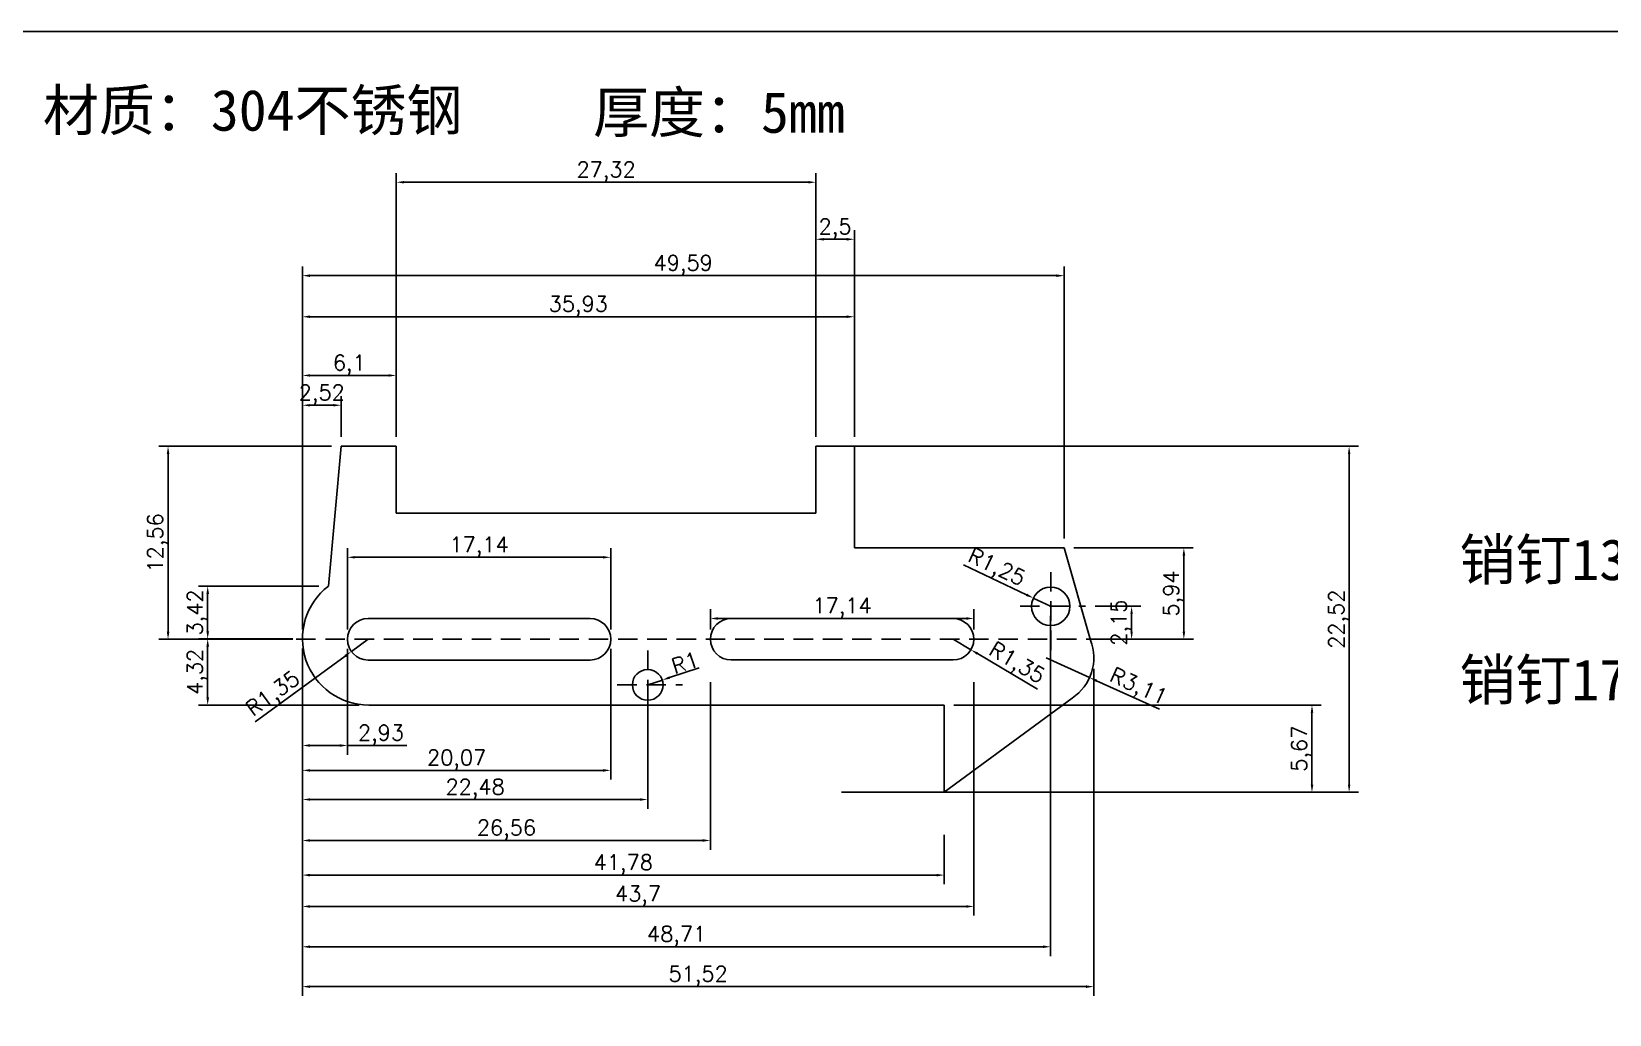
# Model space of a CAD drawing. Header units: millimetres. Extents: x 6817 to 10425, y -2870 to -164.
# Drawn here: x 10164.2 to 10267, y -359.3 to -295.3 of the extents above; entities that cross this region are included whole.
import ezdxf

# ---------------------------------------------------------------- set-up
doc = ezdxf.new("R2010")
doc.units = ezdxf.units.MM
doc.linetypes.add('HIDDEN', pattern=[9.525, 6.35, -3.175])
doc.layers.add('图层2', color=108, linetype='Continuous')
doc.styles.get("Standard").update_dxf_attribs({"font": 'txt', "bigfont": 'gbcbig.shx'})
doc.dimstyles.new('ISO-25', dxfattribs={"dimtxt": 1, "dimasz": 0.5, "dimexe": 0.6, "dimexo": 0.625, "dimgap": 0.1, "dimtad": 1, "dimtxsty": 'Standard', "dimcen": 2.5, "dimadec": 0, "dimazin": 0, "dimtfac": 1, "dimtmove": 0, "dimatfit": 3, "dimfxl": 1, "dimarcsym": 0})

# ---------------------------------------------------------------- blocks, each defined once
blk = doc.blocks.new('*D636')
at = {"layer": 'Defpoints', "color": 0, "linetype": 'ByBlock', "transparency": 16777216}
for p in [(10204.36, -337.89), (10205.31, -337.57)]:
    blk.add_point(p, dxfattribs=at)
at = {"layer": '图层2', "color": 0, "linetype": 'ByBlock', "lineweight": -2, "transparency": 16777216}
for p, q in [((10207.71, -336.77), (10205.78, -337.41)), ((10204.36, -337.89), (10205.31, -337.57))]:
    blk.add_line(p, q, dxfattribs=at)
at = {"layer": '图层2', "color": 0, "linetype": 'ByBlock', "transparency": 16777216}
blk.add_solid([(10205.76, -337.33), (10205.81, -337.49), (10205.31, -337.57)], dxfattribs=at)
at = {"layer": '图层2', "color": 0, "linetype": 'ByBlock', "transparency": 16777216, "insert": (10206.79, -336.45), "char_height": 1, "attachment_point": 5, "rotation": 18.3594}
blk.add_mtext('R1', dxfattribs=at)
blk = doc.blocks.new('*D637')
at = {"layer": 'Defpoints', "color": 0, "linetype": 'ByBlock', "transparency": 16777216}
for p in [(10229.46, -332.23), (10230.59, -332.77)]:
    blk.add_point(p, dxfattribs=at)
at = {"layer": '图层2', "color": 0, "linetype": 'ByBlock', "lineweight": -2, "transparency": 16777216}
for p, q in [((10224.92, -330.07), (10229.01, -332.02)), ((10230.59, -332.77), (10229.46, -332.23))]:
    blk.add_line(p, q, dxfattribs=at)
at = {"layer": '图层2', "color": 0, "linetype": 'ByBlock', "transparency": 16777216}
blk.add_solid([(10229.05, -331.94), (10228.98, -332.1), (10229.46, -332.23)], dxfattribs=at)
at = {"layer": '图层2', "color": 0, "linetype": 'ByBlock', "transparency": 16777216, "insert": (10227.03, -330.32), "char_height": 1, "attachment_point": 5, "rotation": 334.5583}
blk.add_mtext('R1,25', dxfattribs=at)
blk = doc.blocks.new('*D638')
at = {"layer": 'Defpoints', "color": 0, "linetype": 'ByBlock', "transparency": 16777216}
for p in [(10185.07, -335.71), (10186.16, -334.92)]:
    blk.add_point(p, dxfattribs=at)
at = {"layer": '图层2', "color": 0, "linetype": 'ByBlock', "lineweight": -2, "transparency": 16777216}
for p, q in [((10186.16, -334.92), (10185.07, -335.71)), ((10178.8, -340.29), (10184.67, -336.01))]:
    blk.add_line(p, q, dxfattribs=at)
at = {"layer": '图层2', "color": 0, "linetype": 'ByBlock', "transparency": 16777216}
blk.add_solid([(10184.62, -335.94), (10184.71, -336.08), (10185.07, -335.71)], dxfattribs=at)
at = {"layer": '图层2', "color": 0, "linetype": 'ByBlock', "transparency": 16777216, "insert": (10180.03, -338.55), "char_height": 1, "attachment_point": 5, "rotation": 36.1567}
blk.add_mtext('R1,35', dxfattribs=at)
blk = doc.blocks.new('*D639')
at = {"layer": 'Defpoints', "color": 0, "linetype": 'ByBlock', "transparency": 16777216}
for p in [(10224.24, -334.91), (10225.4, -335.6)]:
    blk.add_point(p, dxfattribs=at)
at = {"layer": '图层2', "color": 0, "linetype": 'ByBlock', "lineweight": -2, "transparency": 16777216}
for p, q in [((10224.24, -334.91), (10225.4, -335.6)), ((10229.73, -338.16), (10225.83, -335.85))]:
    blk.add_line(p, q, dxfattribs=at)
at = {"layer": '图层2', "color": 0, "linetype": 'ByBlock', "transparency": 16777216}
blk.add_solid([(10225.87, -335.78), (10225.79, -335.93), (10225.4, -335.6)], dxfattribs=at)
at = {"layer": '图层2', "color": 0, "linetype": 'ByBlock', "transparency": 16777216, "insert": (10228.34, -336.55), "char_height": 1, "attachment_point": 5, "rotation": 329.4399}
blk.add_mtext('R1,35', dxfattribs=at)
blk = doc.blocks.new('*D640')
at = {"layer": 'Defpoints', "color": 0, "linetype": 'ByBlock', "transparency": 16777216}
for p in [(10230.29, -336.13), (10233.12, -337.41)]:
    blk.add_point(p, dxfattribs=at)
at = {"layer": '图层2', "color": 0, "linetype": 'ByBlock', "lineweight": -2, "transparency": 16777216}
for p, q in [((10230.29, -336.13), (10233.12, -337.41)), ((10237.68, -339.47), (10233.58, -337.62))]:
    blk.add_line(p, q, dxfattribs=at)
at = {"layer": '图层2', "color": 0, "linetype": 'ByBlock', "transparency": 16777216}
blk.add_solid([(10233.61, -337.54), (10233.55, -337.7), (10233.12, -337.41)], dxfattribs=at)
at = {"layer": '图层2', "color": 0, "linetype": 'ByBlock', "transparency": 16777216, "insert": (10236.27, -338.09), "char_height": 1, "attachment_point": 5, "rotation": 335.6785}
blk.add_mtext('R3,11', dxfattribs=at)
blk = doc.blocks.new('*D1020')
at = {"layer": 'Defpoints', "color": 0, "linetype": 'ByBlock', "transparency": 16777216}
for p in [(10181.88, -334.89), (10184.81, -334.92), (10184.81, -341.83)]:
    blk.add_point(p, dxfattribs=at)
at = {"layer": '图层2', "color": 0, "linetype": 'ByBlock', "lineweight": -2, "transparency": 16777216}
for p, q in [((10181.88, -335.51), (10181.88, -342.43)), ((10184.81, -335.54), (10184.81, -342.43)), ((10182.38, -341.83), (10184.31, -341.83)), ((10184.81, -341.83), (10188.68, -341.83))]:
    blk.add_line(p, q, dxfattribs=at)
at = {"layer": '图层2', "color": 0, "linetype": 'ByBlock', "transparency": 16777216}
for points in [[(10182.38, -341.75), (10182.38, -341.92), (10181.88, -341.83)], [(10184.31, -341.75), (10184.31, -341.92), (10184.81, -341.83)]]:
    blk.add_solid(points, dxfattribs=at)
at = {"layer": '图层2', "color": 0, "linetype": 'ByBlock', "transparency": 16777216, "insert": (10186.99, -341.15), "char_height": 1, "attachment_point": 5}
blk.add_mtext('2,93', dxfattribs=at)
blk = doc.blocks.new('*D1021')
at = {"layer": 'Defpoints', "color": 0, "linetype": 'ByBlock', "transparency": 16777216}
for p in [(10181.88, -334.92), (10201.95, -334.92), (10201.95, -343.45)]:
    blk.add_point(p, dxfattribs=at)
at = {"layer": '图层2', "color": 0, "linetype": 'ByBlock', "lineweight": -2, "transparency": 16777216}
for p, q in [((10181.88, -335.54), (10181.88, -344.05)), ((10201.95, -335.54), (10201.95, -344.05)), ((10182.38, -343.45), (10201.45, -343.45))]:
    blk.add_line(p, q, dxfattribs=at)
at = {"layer": '图层2', "color": 0, "linetype": 'ByBlock', "transparency": 16777216}
for points in [[(10182.38, -343.37), (10182.38, -343.54), (10181.88, -343.45)], [(10201.45, -343.37), (10201.45, -343.54), (10201.95, -343.45)]]:
    blk.add_solid(points, dxfattribs=at)
at = {"layer": '图层2', "color": 0, "linetype": 'ByBlock', "transparency": 16777216, "insert": (10191.92, -342.77), "char_height": 1, "attachment_point": 5}
blk.add_mtext('20,07', dxfattribs=at)
blk = doc.blocks.new('*D641')
at = {"layer": 'Defpoints', "color": 0, "linetype": 'ByBlock', "transparency": 16777216}
for p in [(10181.88, -337.08), (10208.44, -337.08), (10208.44, -348.02)]:
    blk.add_point(p, dxfattribs=at)
at = {"layer": '图层2', "color": 0, "linetype": 'ByBlock', "lineweight": -2, "transparency": 16777216}
for p, q in [((10181.88, -337.7), (10181.88, -348.62)), ((10208.44, -337.7), (10208.44, -348.62)), ((10182.38, -348.02), (10207.94, -348.02))]:
    blk.add_line(p, q, dxfattribs=at)
at = {"layer": '图层2', "color": 0, "linetype": 'ByBlock', "transparency": 16777216}
for points in [[(10182.38, -347.93), (10182.38, -348.1), (10181.88, -348.02)], [(10207.94, -347.93), (10207.94, -348.1), (10208.44, -348.02)]]:
    blk.add_solid(points, dxfattribs=at)
at = {"layer": '图层2', "color": 0, "linetype": 'ByBlock', "transparency": 16777216, "insert": (10195.16, -347.33), "char_height": 1, "attachment_point": 5}
blk.add_mtext('26,56', dxfattribs=at)
blk = doc.blocks.new('*D642')
at = {"layer": 'Defpoints', "color": 0, "linetype": 'ByBlock', "transparency": 16777216}
for p in [(10181.88, -337.08), (10225.59, -337.07), (10225.59, -352.31)]:
    blk.add_point(p, dxfattribs=at)
at = {"layer": '图层2', "color": 0, "linetype": 'ByBlock', "lineweight": -2, "transparency": 16777216}
for p, q in [((10181.88, -337.7), (10181.88, -352.91)), ((10225.59, -337.7), (10225.59, -352.91)), ((10182.38, -352.31), (10225.09, -352.31))]:
    blk.add_line(p, q, dxfattribs=at)
at = {"layer": '图层2', "color": 0, "linetype": 'ByBlock', "transparency": 16777216}
for points in [[(10182.38, -352.23), (10182.38, -352.4), (10181.88, -352.31)], [(10225.09, -352.23), (10225.09, -352.4), (10225.59, -352.31)]]:
    blk.add_solid(points, dxfattribs=at)
at = {"layer": '图层2', "color": 0, "linetype": 'ByBlock', "transparency": 16777216, "insert": (10203.73, -351.63), "char_height": 1, "attachment_point": 5}
blk.add_mtext('43,7', dxfattribs=at)
blk = doc.blocks.new('*D643')
at = {"layer": 'Defpoints', "color": 0, "linetype": 'ByBlock', "transparency": 16777216}
for p in [(10181.88, -337.08), (10223.66, -347.04), (10223.66, -350.27)]:
    blk.add_point(p, dxfattribs=at)
at = {"layer": '图层2', "color": 0, "linetype": 'ByBlock', "lineweight": -2, "transparency": 16777216}
for p, q in [((10181.88, -337.7), (10181.88, -350.87)), ((10223.66, -347.66), (10223.66, -350.87)), ((10182.38, -350.27), (10223.16, -350.27))]:
    blk.add_line(p, q, dxfattribs=at)
at = {"layer": '图层2', "color": 0, "linetype": 'ByBlock', "transparency": 16777216}
for points in [[(10182.38, -350.19), (10182.38, -350.36), (10181.88, -350.27)], [(10223.16, -350.19), (10223.16, -350.36), (10223.66, -350.27)]]:
    blk.add_solid(points, dxfattribs=at)
at = {"layer": '图层2', "color": 0, "linetype": 'ByBlock', "transparency": 16777216, "insert": (10202.77, -349.59), "char_height": 1, "attachment_point": 5}
blk.add_mtext('41,78', dxfattribs=at)
blk = doc.blocks.new('*D644')
at = {"layer": 'Defpoints', "color": 0, "linetype": 'ByBlock', "transparency": 16777216}
for p in [(10230.59, -332.77), (10181.88, -337.05), (10230.59, -354.94)]:
    blk.add_point(p, dxfattribs=at)
at = {"layer": '图层2', "color": 0, "linetype": 'ByBlock', "lineweight": -2, "transparency": 16777216}
for p, q in [((10230.59, -333.4), (10230.59, -355.54)), ((10181.88, -337.67), (10181.88, -355.54)), ((10182.38, -354.94), (10230.09, -354.94))]:
    blk.add_line(p, q, dxfattribs=at)
at = {"layer": '图层2', "color": 0, "linetype": 'ByBlock', "transparency": 16777216}
for points in [[(10182.38, -354.85), (10182.38, -355.02), (10181.88, -354.94)], [(10230.09, -354.85), (10230.09, -355.02), (10230.59, -354.94)]]:
    blk.add_solid(points, dxfattribs=at)
at = {"layer": '图层2', "color": 0, "linetype": 'ByBlock', "transparency": 16777216, "insert": (10206.24, -354.25), "char_height": 1, "attachment_point": 5}
blk.add_mtext('48,71', dxfattribs=at)
blk = doc.blocks.new('*D1022')
at = {"layer": 'Defpoints', "color": 0, "linetype": 'ByBlock', "transparency": 16777216}
for p in [(10181.88, -334.89), (10204.36, -337.89), (10204.36, -345.35)]:
    blk.add_point(p, dxfattribs=at)
at = {"layer": '图层2', "color": 0, "linetype": 'ByBlock', "lineweight": -2, "transparency": 16777216}
for p, q in [((10181.88, -335.51), (10181.88, -345.95)), ((10204.36, -338.51), (10204.36, -345.95)), ((10182.38, -345.35), (10203.86, -345.35))]:
    blk.add_line(p, q, dxfattribs=at)
at = {"layer": '图层2', "color": 0, "linetype": 'ByBlock', "transparency": 16777216}
for points in [[(10182.38, -345.27), (10182.38, -345.43), (10181.88, -345.35)], [(10203.86, -345.27), (10203.86, -345.43), (10204.36, -345.35)]]:
    blk.add_solid(points, dxfattribs=at)
at = {"layer": '图层2', "color": 0, "linetype": 'ByBlock', "transparency": 16777216, "insert": (10193.12, -344.67), "char_height": 1, "attachment_point": 5}
blk.add_mtext('22,48', dxfattribs=at)
blk = doc.blocks.new('*D1023')
at = {"layer": 'Defpoints', "color": 0, "linetype": 'ByBlock', "transparency": 16777216}
for p in [(10181.88, -334.92), (10233.4, -336.21), (10233.4, -357.53)]:
    blk.add_point(p, dxfattribs=at)
at = {"layer": '图层2', "color": 0, "linetype": 'ByBlock', "lineweight": -2, "transparency": 16777216}
for p, q in [((10181.88, -335.54), (10181.88, -358.13)), ((10233.4, -336.84), (10233.4, -358.13)), ((10182.38, -357.53), (10232.9, -357.53))]:
    blk.add_line(p, q, dxfattribs=at)
at = {"layer": '图层2', "color": 0, "linetype": 'ByBlock', "transparency": 16777216}
for points in [[(10182.38, -357.45), (10182.38, -357.62), (10181.88, -357.53)], [(10232.9, -357.45), (10232.9, -357.62), (10233.4, -357.53)]]:
    blk.add_solid(points, dxfattribs=at)
at = {"layer": '图层2', "color": 0, "linetype": 'ByBlock', "transparency": 16777216, "insert": (10207.64, -356.85), "char_height": 1, "attachment_point": 5}
blk.add_mtext('51,52', dxfattribs=at)
blk = doc.blocks.new('*D1024')
at = {"layer": 'Defpoints', "color": 0, "linetype": 'ByBlock', "transparency": 16777216}
for p in [(10181.88, -334.89), (10175.71, -339.2), (10186.2, -339.2)]:
    blk.add_point(p, dxfattribs=at)
at = {"layer": '图层2', "color": 0, "linetype": 'ByBlock', "lineweight": -2, "transparency": 16777216}
for p, q in [((10181.26, -334.89), (10175.11, -334.89)), ((10175.71, -335.39), (10175.71, -338.7)), ((10185.57, -339.2), (10175.11, -339.2))]:
    blk.add_line(p, q, dxfattribs=at)
at = {"layer": '图层2', "color": 0, "linetype": 'ByBlock', "transparency": 16777216}
for points in [[(10175.63, -335.39), (10175.8, -335.39), (10175.71, -334.89)], [(10175.63, -338.7), (10175.8, -338.7), (10175.71, -339.2)]]:
    blk.add_solid(points, dxfattribs=at)
at = {"layer": '图层2', "color": 0, "linetype": 'ByBlock', "transparency": 16777216, "insert": (10175.03, -337.04), "char_height": 1, "attachment_point": 5, "rotation": 90}
blk.add_mtext('4,32', dxfattribs=at)
blk = doc.blocks.new('*D1025')
at = {"layer": 'Defpoints', "color": 0, "linetype": 'ByBlock', "transparency": 16777216}
for p in [(10175.71, -331.46), (10183.57, -331.46), (10181.88, -334.89)]:
    blk.add_point(p, dxfattribs=at)
at = {"layer": '图层2', "color": 0, "linetype": 'ByBlock', "lineweight": -2, "transparency": 16777216}
for p, q in [((10182.94, -331.46), (10175.11, -331.46)), ((10175.71, -334.39), (10175.71, -331.96)), ((10181.26, -334.89), (10175.11, -334.89))]:
    blk.add_line(p, q, dxfattribs=at)
at = {"layer": '图层2', "color": 0, "linetype": 'ByBlock', "transparency": 16777216}
for points in [[(10175.63, -331.96), (10175.8, -331.96), (10175.71, -331.46)], [(10175.63, -334.39), (10175.8, -334.39), (10175.71, -334.89)]]:
    blk.add_solid(points, dxfattribs=at)
at = {"layer": '图层2', "color": 0, "linetype": 'ByBlock', "transparency": 16777216, "insert": (10175.03, -333.17), "char_height": 1, "attachment_point": 5, "rotation": 90}
blk.add_mtext('3,42', dxfattribs=at)
blk = doc.blocks.new('*D1026')
at = {"layer": 'Defpoints', "color": 0, "linetype": 'ByBlock', "transparency": 16777216}
for p in [(10173.13, -322.35), (10184.4, -322.35), (10181.88, -334.92)]:
    blk.add_point(p, dxfattribs=at)
at = {"layer": '图层2', "color": 0, "linetype": 'ByBlock', "lineweight": -2, "transparency": 16777216}
for p, q in [((10183.78, -322.35), (10172.53, -322.35)), ((10173.13, -334.42), (10173.13, -322.85)), ((10181.26, -334.92), (10172.53, -334.92))]:
    blk.add_line(p, q, dxfattribs=at)
at = {"layer": '图层2', "color": 0, "linetype": 'ByBlock', "transparency": 16777216}
for points in [[(10173.05, -322.85), (10173.22, -322.85), (10173.13, -322.35)], [(10173.05, -334.42), (10173.22, -334.42), (10173.13, -334.92)]]:
    blk.add_solid(points, dxfattribs=at)
at = {"layer": '图层2', "color": 0, "linetype": 'ByBlock', "transparency": 16777216, "insert": (10172.45, -328.64), "char_height": 1, "attachment_point": 5, "rotation": 90}
blk.add_mtext('12,56', dxfattribs=at)
blk = doc.blocks.new('*D645')
at = {"layer": 'Defpoints', "color": 0, "linetype": 'ByBlock', "transparency": 16777216}
for p in [(10184.4, -319.68), (10184.4, -322.35), (10181.88, -334.92)]:
    blk.add_point(p, dxfattribs=at)
at = {"layer": '图层2', "color": 0, "linetype": 'ByBlock', "lineweight": -2, "transparency": 16777216}
for p, q in [((10181.88, -334.29), (10181.88, -319.08)), ((10184.4, -321.73), (10184.4, -319.08)), ((10182.38, -319.68), (10183.9, -319.68))]:
    blk.add_line(p, q, dxfattribs=at)
at = {"layer": '图层2', "color": 0, "linetype": 'ByBlock', "transparency": 16777216}
for points in [[(10182.38, -319.6), (10182.38, -319.76), (10181.88, -319.68)], [(10183.9, -319.6), (10183.9, -319.76), (10184.4, -319.68)]]:
    blk.add_solid(points, dxfattribs=at)
at = {"layer": '图层2', "color": 0, "linetype": 'ByBlock', "transparency": 16777216, "insert": (10183.14, -319), "char_height": 1, "attachment_point": 5}
blk.add_mtext('2,52', dxfattribs=at)
blk = doc.blocks.new('*D1028')
at = {"layer": 'Defpoints', "color": 0, "linetype": 'ByBlock', "transparency": 16777216}
for p in [(10187.99, -317.74), (10187.99, -322.35), (10181.88, -334.92)]:
    blk.add_point(p, dxfattribs=at)
at = {"layer": '图层2', "color": 0, "linetype": 'ByBlock', "lineweight": -2, "transparency": 16777216}
for p, q in [((10181.88, -334.29), (10181.88, -317.14)), ((10187.99, -321.73), (10187.99, -317.14)), ((10182.38, -317.74), (10187.49, -317.74))]:
    blk.add_line(p, q, dxfattribs=at)
at = {"layer": '图层2', "color": 0, "linetype": 'ByBlock', "transparency": 16777216}
for points in [[(10182.38, -317.66), (10182.38, -317.82), (10181.88, -317.74)], [(10187.49, -317.66), (10187.49, -317.82), (10187.99, -317.74)]]:
    blk.add_solid(points, dxfattribs=at)
at = {"layer": '图层2', "color": 0, "linetype": 'ByBlock', "transparency": 16777216, "insert": (10184.93, -317.06), "char_height": 1, "attachment_point": 5}
blk.add_mtext('6,1', dxfattribs=at)
blk = doc.blocks.new('*D1030')
at = {"layer": 'Defpoints', "color": 0, "linetype": 'ByBlock'}
for p in [(10217.81, -313.92), (10217.81, -322.35), (10181.88, -334.92)]:
    blk.add_point(p, dxfattribs=at)
at = {"layer": '图层2', "color": 0, "linetype": 'ByBlock', "lineweight": -2}
for p, q in [((10181.88, -334.29), (10181.88, -313.32)), ((10182.38, -313.92), (10217.31, -313.92)), ((10217.81, -321.73), (10217.81, -313.32))]:
    blk.add_line(p, q, dxfattribs=at)
at = {"layer": '图层2', "color": 0, "linetype": 'ByBlock'}
for points in [[(10182.38, -313.83), (10182.38, -314), (10181.88, -313.92)], [(10217.31, -313.83), (10217.31, -314), (10217.81, -313.92)]]:
    blk.add_solid(points, dxfattribs=at)
at = {"layer": '图层2', "color": 0, "linetype": 'ByBlock', "insert": (10199.84, -313.23), "char_height": 1, "attachment_point": 5}
blk.add_mtext('35,93', dxfattribs=at)
blk = doc.blocks.new('*D1031')
at = {"layer": 'Defpoints', "color": 0, "linetype": 'ByBlock', "transparency": 16777216}
for p in [(10231.47, -311.24), (10231.47, -328.97), (10181.88, -334.89)]:
    blk.add_point(p, dxfattribs=at)
at = {"layer": '图层2', "color": 0, "linetype": 'ByBlock', "lineweight": -2, "transparency": 16777216}
for p, q in [((10181.88, -334.26), (10181.88, -310.64)), ((10182.38, -311.24), (10230.97, -311.24)), ((10231.47, -328.35), (10231.47, -310.64))]:
    blk.add_line(p, q, dxfattribs=at)
at = {"layer": '图层2', "color": 0, "linetype": 'ByBlock', "transparency": 16777216}
for points in [[(10182.38, -311.16), (10182.38, -311.33), (10181.88, -311.24)], [(10230.97, -311.16), (10230.97, -311.33), (10231.47, -311.24)]]:
    blk.add_solid(points, dxfattribs=at)
at = {"layer": '图层2', "color": 0, "linetype": 'ByBlock', "transparency": 16777216, "insert": (10206.67, -310.56), "char_height": 1, "attachment_point": 5}
blk.add_mtext('49,59', dxfattribs=at)
blk = doc.blocks.new('*D1032')
at = {"layer": 'Defpoints', "color": 0, "linetype": 'ByBlock', "transparency": 16777216}
for p in [(10232.85, -332.77), (10233.16, -334.92), (10235.86, -334.92)]:
    blk.add_point(p, dxfattribs=at)
at = {"layer": '图层2', "color": 0, "linetype": 'ByBlock', "lineweight": -2, "transparency": 16777216}
for p, q in [((10233.48, -332.77), (10236.46, -332.77)), ((10235.86, -333.27), (10235.86, -334.42)), ((10233.78, -334.92), (10236.46, -334.92))]:
    blk.add_line(p, q, dxfattribs=at)
at = {"layer": '图层2', "color": 0, "linetype": 'ByBlock', "transparency": 16777216}
for points in [[(10235.78, -333.27), (10235.94, -333.27), (10235.86, -332.77)], [(10235.78, -334.42), (10235.94, -334.42), (10235.86, -334.92)]]:
    blk.add_solid(points, dxfattribs=at)
at = {"layer": '图层2', "color": 0, "linetype": 'ByBlock', "transparency": 16777216, "insert": (10235.18, -333.84), "char_height": 1, "attachment_point": 5, "rotation": 90}
blk.add_mtext('2,15', dxfattribs=at)
blk = doc.blocks.new('*D646')
at = {"layer": 'Defpoints', "color": 0, "linetype": 'ByBlock', "transparency": 16777216}
for p in [(10231.47, -328.97), (10239.26, -328.97), (10233.16, -334.92)]:
    blk.add_point(p, dxfattribs=at)
at = {"layer": '图层2', "color": 0, "linetype": 'ByBlock', "lineweight": -2, "transparency": 16777216}
for p, q in [((10232.09, -328.97), (10239.86, -328.97)), ((10239.26, -334.42), (10239.26, -329.47)), ((10233.78, -334.92), (10239.86, -334.92))]:
    blk.add_line(p, q, dxfattribs=at)
at = {"layer": '图层2', "color": 0, "linetype": 'ByBlock', "transparency": 16777216}
for points in [[(10239.18, -329.47), (10239.35, -329.47), (10239.26, -328.97)], [(10239.18, -334.42), (10239.35, -334.42), (10239.26, -334.92)]]:
    blk.add_solid(points, dxfattribs=at)
at = {"layer": '图层2', "color": 0, "linetype": 'ByBlock', "transparency": 16777216, "insert": (10238.58, -331.94), "char_height": 1, "attachment_point": 5, "rotation": 90}
blk.add_mtext('5,94', dxfattribs=at)
blk = doc.blocks.new('*D1897')
at = {"layer": 'Defpoints', "color": 0, "linetype": 'ByBlock'}
for p in [(10216.36, -322.35), (10216.36, -344.88), (10250.02, -344.88)]:
    blk.add_point(p, dxfattribs=at)
at = {"layer": '图层2', "color": 0, "linetype": 'ByBlock', "lineweight": -2}
for p, q in [((10216.98, -322.35), (10250.62, -322.35)), ((10250.02, -322.85), (10250.02, -344.38)), ((10216.98, -344.88), (10250.62, -344.88))]:
    blk.add_line(p, q, dxfattribs=at)
at = {"layer": '图层2', "color": 0, "linetype": 'ByBlock'}
for points in [[(10249.94, -322.85), (10250.1, -322.85), (10250.02, -322.35)], [(10249.94, -344.38), (10250.1, -344.38), (10250.02, -344.88)]]:
    blk.add_solid(points, dxfattribs=at)
at = {"layer": '图层2', "color": 0, "linetype": 'ByBlock', "insert": (10249.34, -333.61), "char_height": 1, "attachment_point": 5, "rotation": 90}
blk.add_mtext('22,52', dxfattribs=at)
blk = doc.blocks.new('*D2086')
at = {"layer": 'Defpoints', "color": 0, "linetype": 'ByBlock'}
for p in [(10201.95, -329.58), (10184.81, -334.92), (10201.95, -334.92)]:
    blk.add_point(p, dxfattribs=at)
at = {"layer": '图层2', "color": 0, "linetype": 'ByBlock', "lineweight": -2}
for p, q in [((10184.81, -334.29), (10184.81, -328.98)), ((10185.31, -329.58), (10201.45, -329.58)), ((10201.95, -334.29), (10201.95, -328.98))]:
    blk.add_line(p, q, dxfattribs=at)
at = {"layer": '图层2', "color": 0, "linetype": 'ByBlock'}
for points in [[(10185.31, -329.5), (10185.31, -329.66), (10184.81, -329.58)], [(10201.45, -329.5), (10201.45, -329.66), (10201.95, -329.58)]]:
    blk.add_solid(points, dxfattribs=at)
at = {"layer": '图层2', "color": 0, "linetype": 'ByBlock', "insert": (10193.38, -328.9), "char_height": 1, "attachment_point": 5}
blk.add_mtext('17,14', dxfattribs=at)
blk = doc.blocks.new('*D2087')
at = {"layer": 'Defpoints', "color": 0, "linetype": 'ByBlock'}
for p in [(10225.59, -333.56), (10208.44, -334.92), (10225.59, -334.92)]:
    blk.add_point(p, dxfattribs=at)
at = {"layer": '图层2', "color": 0, "linetype": 'ByBlock', "lineweight": -2}
for p, q in [((10208.44, -334.29), (10208.44, -332.96)), ((10208.94, -333.56), (10225.09, -333.56)), ((10225.59, -334.29), (10225.59, -332.96))]:
    blk.add_line(p, q, dxfattribs=at)
at = {"layer": '图层2', "color": 0, "linetype": 'ByBlock'}
for points in [[(10208.94, -333.48), (10208.94, -333.65), (10208.44, -333.56)], [(10225.09, -333.48), (10225.09, -333.65), (10225.59, -333.56)]]:
    blk.add_solid(points, dxfattribs=at)
at = {"layer": '图层2', "color": 0, "linetype": 'ByBlock', "insert": (10217.01, -332.88), "char_height": 1, "attachment_point": 5}
blk.add_mtext('17,14', dxfattribs=at)
blk = doc.blocks.new('*D2126')
at = {"layer": 'Defpoints', "color": 0, "linetype": 'ByBlock'}
for p in [(10223.66, -339.2), (10223.66, -344.88), (10247.6, -344.88)]:
    blk.add_point(p, dxfattribs=at)
at = {"layer": 'Defpoints', "color": 0, "linetype": 'ByBlock', "transparency": 16777216}
for p in [(8490.81, -2490.52), (8490.81, -2500.59), (8495.81, -2500.59)]:
    blk.add_point(p, dxfattribs=at)
at = {"layer": '图层2', "color": 0, "linetype": 'ByBlock', "lineweight": -2}
for p, q in [((10224.28, -339.2), (10248.2, -339.2)), ((10247.6, -339.7), (10247.6, -344.38)), ((10224.28, -344.88), (10248.2, -344.88))]:
    blk.add_line(p, q, dxfattribs=at)
at = {"layer": '图层2', "color": 0, "linetype": 'ByBlock', "lineweight": -2, "transparency": 16777216}
for p, q in [((8490.81, -2499.97), (8490.81, -2489.92)), ((8495.81, -2499.97), (8495.81, -2489.92)), ((8495.31, -2490.52), (8491.31, -2490.52))]:
    blk.add_line(p, q, dxfattribs=at)
at = {"layer": '图层2', "color": 0, "linetype": 'ByBlock'}
for points in [[(10247.52, -339.7), (10247.69, -339.7), (10247.6, -339.2)], [(10247.52, -344.38), (10247.69, -344.38), (10247.6, -344.88)]]:
    blk.add_solid(points, dxfattribs=at)
at = {"layer": '图层2', "color": 0, "linetype": 'ByBlock', "transparency": 16777216}
for points in [[(8491.31, -2490.44), (8491.31, -2490.6), (8490.81, -2490.52)], [(8495.31, -2490.44), (8495.31, -2490.6), (8495.81, -2490.52)]]:
    blk.add_solid(points, dxfattribs=at)
at = {"layer": '图层2', "color": 0, "linetype": 'ByBlock', "insert": (10246.92, -342.04), "char_height": 1, "attachment_point": 5, "rotation": 90}
blk.add_mtext('5,67', dxfattribs=at)
at = {"layer": '图层2', "color": 0, "linetype": 'ByBlock', "transparency": 16777216, "insert": (8493.31, -2489.17), "char_height": 2.5, "attachment_point": 5}
blk.add_mtext('5', dxfattribs=at)
blk = doc.blocks.new('*D2135')
at = {"layer": 'Defpoints', "color": 0, "linetype": 'ByBlock'}
for p in [(10217.81, -308.87), (10215.31, -322.35), (10217.81, -322.35), (8520.7, -2501.9), (8521.92, -2501.88), (8521.32, -2502.94), (8534.07, -2513.08), (8534.07, -2513.08)]:
    blk.add_point(p, dxfattribs=at)
at = {"layer": '图层2', "color": 0, "linetype": 'ByBlock', "lineweight": -2}
for p, q in [((10215.31, -321.73), (10215.31, -308.27)), ((10215.81, -308.87), (10217.31, -308.87)), ((10217.81, -321.73), (10217.81, -308.27)), ((8521.6, -2500.9), (8522.67, -2499.8)), ((8521.46, -2501.45), (8520.82, -2500.86)), ((8520.84, -2502.55), (8519.96, -2501.85))]:
    blk.add_line(p, q, dxfattribs=at)
for start, end in [(135.6492, 137.293), (138.9369, 139.8318)]:
    blk.add_arc((8534.07, -2513.08), 17.43, start, end, dxfattribs=at)
at = {"layer": '图层2', "color": 0, "linetype": 'ByBlock'}
for points in [[(10215.81, -308.79), (10215.81, -308.96), (10215.31, -308.87)], [(10217.31, -308.79), (10217.31, -308.96), (10217.81, -308.87)], [(8520.86, -2501.58), (8520.99, -2501.69), (8521.26, -2501.26)], [(8520.81, -2501.89), (8520.68, -2501.79), (8520.43, -2502.23)]]:
    blk.add_solid(points, dxfattribs=at)
at = {"layer": '图层2', "color": 0, "linetype": 'ByBlock', "insert": (10216.56, -308.19), "char_height": 1, "attachment_point": 5}
blk.add_mtext('2,5', dxfattribs=at)
at = {"layer": '图层2', "color": 0, "linetype": 'ByBlock', "insert": (8521.71, -2499.93), "char_height": 1, "attachment_point": 5, "rotation": 45.6492}
blk.add_mtext('4°', dxfattribs=at)
blk = doc.blocks.new('*D2136')
at = {"layer": 'Defpoints', "color": 0, "linetype": 'ByBlock'}
for p in [(10215.31, -305.16), (10187.99, -322.35), (10215.31, -322.35), (8518.44, -2501.94), (8521.32, -2502.94), (8518.95, -2504.56), (8534.07, -2513.08), (8534.07, -2513.08)]:
    blk.add_point(p, dxfattribs=at)
at = {"layer": '图层2', "color": 0, "linetype": 'ByBlock', "lineweight": -2}
for p, q in [((10187.99, -321.73), (10187.99, -304.56)), ((10215.31, -321.73), (10215.31, -304.56)), ((10188.49, -305.16), (10214.81, -305.16)), ((8520.84, -2502.55), (8518.59, -2500.76)), ((8518.41, -2504.25), (8516.83, -2503.36))]:
    blk.add_line(p, q, dxfattribs=at)
blk.add_arc((8534.07, -2513.08), 19.19, 142.9688, 149.0795, dxfattribs=at)
at = {"layer": '图层2', "color": 0, "linetype": 'ByBlock'}
for points in [[(10188.49, -305.08), (10188.49, -305.24), (10187.99, -305.16)], [(10214.81, -305.08), (10214.81, -305.24), (10215.31, -305.16)], [(8518.68, -2501.48), (8518.81, -2501.58), (8519.06, -2501.13)], [(8517.68, -2503.27), (8517.53, -2503.18), (8517.35, -2503.66)]]:
    blk.add_solid(points, dxfattribs=at)
at = {"layer": '图层2', "color": 0, "linetype": 'ByBlock', "insert": (10201.65, -304.48), "char_height": 1, "attachment_point": 5}
blk.add_mtext('27,32', dxfattribs=at)
at = {"layer": '图层2', "color": 0, "linetype": 'ByBlock', "insert": (8517.66, -2502.03), "char_height": 1, "attachment_point": 5, "rotation": 56.0242}
blk.add_mtext('9°', dxfattribs=at)

msp = doc.modelspace()

# ---------------------------------------------------------------- linework, layer by layer
at = {"layer": '图层2', "color": 2, "linetype": 'ByBlock'}
msp.add_line((10127.143, -295.349), (10422.848, -295.349), dxfattribs=at)
at = {"layer": '图层2', "color": 1, "linetype": 'ByBlock'}
for p, q in [((10184.401, -322.353), (10183.568, -331.462)), ((10184.401, -322.353), (10187.985, -322.353)), ((10184.401, -322.353), (10187.985, -322.353)), ((10187.985, -322.353), (10187.985, -326.715)), ((10215.309, -322.353), (10217.809, -322.353)), ((10215.309, -322.353), (10215.309, -326.715)), ((10217.809, -322.353), (10217.809, -328.972)), ((10187.985, -326.715), (10215.309, -326.715)), ((10231.468, -328.972), (10217.809, -328.972)), ((10233.173, -334.968), (10231.468, -328.972)), ((10223.657, -344.877), (10231.981, -338.743)), ((10186.197, -339.202), (10223.657, -339.202)), ((10223.657, -339.202), (10223.657, -344.877))]:
    msp.add_line(p, q, dxfattribs=at)
at = {"layer": '图层2', "color": 3, "linetype": 'HIDDEN', "ltscale": 0.2}
for p, q in [((10230.593, -335.621), (10230.593, -330.375)), ((10228.604, -332.772), (10232.854, -332.772)), ((10179.564, -334.917), (10240.204, -334.917)), ((10204.358, -340.736), (10204.358, -335.489)), ((10202.369, -337.886), (10206.619, -337.886))]:
    msp.add_line(p, q, dxfattribs=at)
at = {"layer": '图层2', "color": 2, "linetype": 'ByBlock'}
for points in [[(10200.602, -333.567, -1), (10200.602, -336.267), (10186.159, -336.267, -1), (10186.159, -333.567)], [(10209.792, -336.264, -1), (10209.792, -333.564), (10224.235, -333.564, -1), (10224.235, -336.264)]]:
    msp.add_lwpolyline(points, format="xyb", close=True, dxfattribs=at)
for centre, radius in [((10230.593, -332.772), 1.25), ((10204.358, -337.886), 1)]:
    msp.add_circle(centre, radius, dxfattribs=at)
at = {"layer": '图层2', "color": 1, "linetype": 'ByBlock'}
for centre, radius, start, end in [((10186.197, -334.886), 4.316, 127.5234, 270), ((10230.292, -336.134), 3.108, 302.90648, 22.03635)]:
    msp.add_arc(centre, radius, start, end, dxfattribs=at)

# ---------------------------------------------------------------- texts
at = {"color": 2, "char_height": 2.67108, "attachment_point": 1}
for s, insert, width in [('{\\fSimSun|b0|i0|c134|p2;材质：304不锈钢}', (10164.987, -299.133), 31.32319), ('{\\fSimSun|b0|i0|c134|p2;厚度：5mm}', (10200.801, -299.271), 31.32319), ('{\\fSimSun|b0|i0|c134|p2;销钉13*2.5=2条}', (10257.204, -328.395), 32.49866), ('{\\fSimSun|b0|i0|c134|p2;销钉17*2.5=1条}', (10257.204, -336.22), 32.49866)]:
    msp.add_mtext(s, dxfattribs=dict(at, insert=insert, width=width))

# ---------------------------------------------------------------- dimensions: what is measured, and where the dimension line sits
at = {"layer": '图层2', "color": 2, "linetype": 'ByBlock'}
for base, p1, p2, picture, middle in [((10215.309, -305.16), (10187.985, -322.353), (10215.309, -322.353), '*D2136', (10201.647, -304.476)), ((10217.809, -308.872), (10215.309, -322.353), (10217.809, -322.353), '*D2135', (10216.559, -308.188)), ((10231.468, -311.244), (10181.881, -334.886), (10231.468, -328.972), '*D1031', (10206.674, -310.56)), ((10217.809, -313.916), (10181.881, -334.917), (10217.809, -322.353), '*D1030', (10199.845, -313.233)), ((10187.985, -317.74), (10181.881, -334.917), (10187.985, -322.353), '*D1028', (10184.933, -317.057)), ((10201.952, -329.581), (10184.809, -334.917), (10201.952, -334.917), '*D2086', (10193.381, -328.897)), ((10230.593, -354.936), (10181.881, -337.046), (10230.593, -332.772), '*D644', (10206.237, -354.253)), ((10225.585, -333.564), (10208.442, -334.917), (10225.585, -334.917), '*D2087', (10217.014, -332.88)), ((10184.809, -341.832), (10181.881, -334.886), (10184.809, -334.917), '*D1020', (10186.992, -341.149)), ((10204.358, -345.351), (10181.881, -334.886), (10204.358, -337.886), '*D1022', (10193.119, -344.668)), ((10201.952, -343.453), (10181.881, -334.917), (10201.952, -334.917), '*D1021', (10191.917, -342.77)), ((10233.399, -357.534), (10181.881, -334.917), (10233.399, -336.212), '*D1023', (10207.64, -356.851)), ((10225.585, -352.314), (10181.881, -337.078), (10225.585, -337.074), '*D642', (10203.733, -351.631)), ((10208.442, -348.017), (10181.881, -337.078), (10208.442, -337.078), '*D641', (10195.161, -347.334)), ((10223.657, -350.274), (10181.881, -337.078), (10223.657, -347.037), '*D643', (10202.769, -349.59))]:
    dim = msp.add_linear_dim(base=base, p1=p1, p2=p2, dimstyle='ISO-25', dxfattribs=at)
    dim.commit()
    dim.dimension.update_dxf_attribs({"geometry": picture, "text_midpoint": middle})
dim = msp.add_linear_dim(base=(10184.401, -319.681), p1=(10181.881, -334.917), p2=(10184.401, -322.353), dimstyle='ISO-25', dxfattribs=at)
dim.commit()
dim.dimension.update_dxf_attribs({"geometry": '*D645', "text_midpoint": (10183.141, -319.681), "dimtype": 160})
for base, p1, p2, picture, middle in [((10173.132, -322.353), (10181.881, -334.917), (10184.401, -322.353), '*D1026', (10172.449, -328.635)), ((10239.2644, -328.9723), (10233.1585, -334.917), (10231.4676, -328.9723), '*D646', (10238.5811, -331.9447)), ((10175.713, -331.462), (10181.881, -334.886), (10183.568, -331.462), '*D1025', (10175.03, -333.174)), ((10175.713, -339.202), (10181.881, -334.886), (10186.197, -339.202), '*D1024', (10175.03, -337.044)), ((10247.6033, -344.8767), (10223.6566, -339.202), (10223.6566, -344.8767), '*D2126', (10246.9199, -342.0394))]:
    dim = msp.add_linear_dim(base=base, p1=p1, p2=p2, angle=90, dimstyle='ISO-25', dxfattribs=at)
    dim.commit()
    dim.dimension.update_dxf_attribs({"geometry": picture, "text_midpoint": middle})
at = {"layer": '图层2', "color": 3, "linetype": 'ByBlock'}
dim = msp.add_linear_dim(base=(10250.021, -344.877), p1=(10216.359, -322.353), p2=(10216.359, -344.877), angle=90, dimstyle='ISO-25', dxfattribs=at)
dim.commit()
dim.dimension.update_dxf_attribs({"geometry": '*D1897', "text_midpoint": (10249.337, -333.615)})
at = {"layer": '图层2', "color": 2, "linetype": 'ByBlock'}
for center, mpoint, picture, middle in [((10230.593, -332.772), (10229.464, -332.235), '*D637', (10227.033, -330.322)), ((10204.358, -337.886), (10205.307, -337.571), '*D636', (10206.795, -336.446)), ((10224.235, -334.914), (10225.398, -335.6), '*D639', (10228.343, -336.545))]:
    dim = msp.add_radius_dim(center=center, mpoint=mpoint, dimstyle='ISO-25', dxfattribs=at)
    dim.commit()
    dim.dimension.update_dxf_attribs({"geometry": picture, "text_midpoint": middle})
dim = msp.add_linear_dim(base=(10235.8603, -334.917), p1=(10232.8545, -332.7717), p2=(10233.1585, -334.917), angle=90, dimstyle='ISO-25', dxfattribs=at)
dim.commit()
dim.dimension.update_dxf_attribs({"geometry": '*D1032', "text_midpoint": (10235.8603, -333.8444), "dimtype": 160})
for center, mpoint, picture, middle in [((10186.159, -334.917), (10185.069, -335.714), '*D638', (10180.429, -339.104)), ((10230.292, -336.134), (10233.124, -337.414), '*D640', (10235.991, -338.71))]:
    dim = msp.add_radius_dim(center=center, mpoint=mpoint, dimstyle='ISO-25', dxfattribs=at)
    dim.commit()
    dim.dimension.update_dxf_attribs({"geometry": picture, "text_midpoint": middle, "dimtype": 164})

doc.saveas('drawing.dxf')
